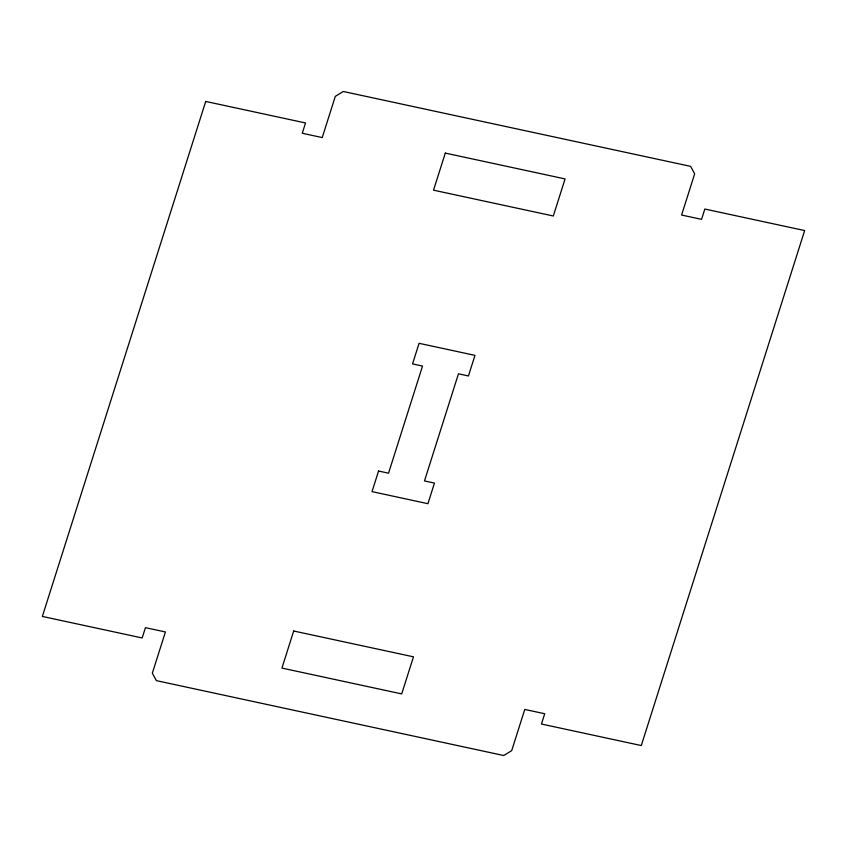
<?xml version="1.0" encoding="UTF-8"?>
<svg xmlns="http://www.w3.org/2000/svg" width="847" height="847" viewBox="0 0 847 847"><rect width="100%" height="100%" fill="white"/><g stroke="black" fill="none" stroke-linecap="round" stroke-linejoin="round"><path stroke-width="1.27" d="M205.715 101.449L42.35 616.436L142.169 637.96L145.44 627.659L165.409 631.957L152.333 673.164L156.367 680.628L503.743 755.524L511.694 750.633L524.769 709.437L544.727 713.735L541.466 724.037L641.285 745.551L804.65 230.564L704.831 209.04L701.56 219.341L681.591 215.043L694.667 173.836L690.633 166.372L343.257 91.476L335.306 96.367L322.231 137.563L302.273 133.265L305.534 122.963L205.715 101.449M293.687 631.004L281.924 668.082L401.711 693.905L413.474 656.827L293.687 631.004M445.289 153.095L433.526 190.173L553.313 215.996L565.076 178.918L445.289 153.095M378.556 471.038L372.024 491.631L427.926 503.69L434.458 483.086L424.474 480.937L458.46 373.813L468.444 375.962L474.976 355.369L419.074 343.31L412.542 363.914L422.526 366.063L388.54 473.187L378.556 471.038"/></g></svg>
